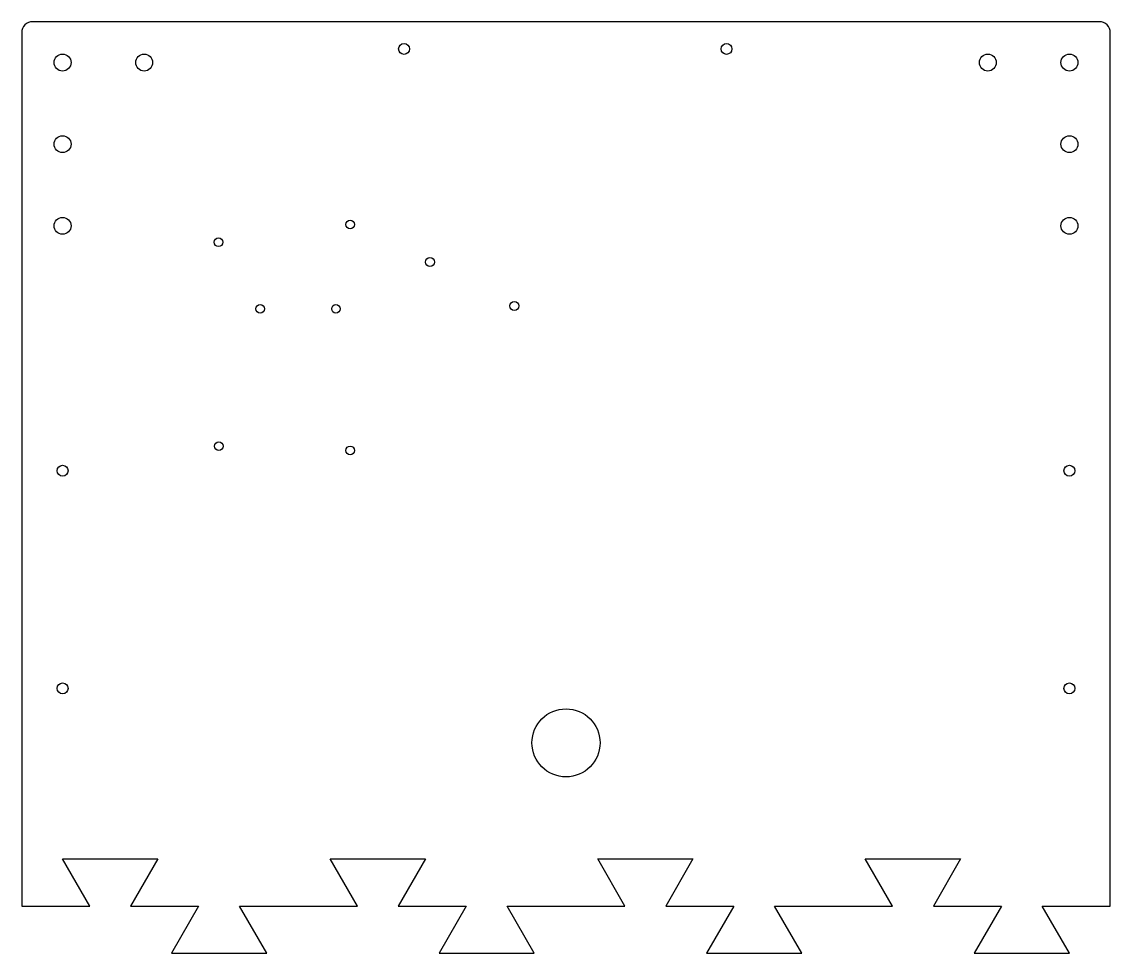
# Model space of a CAD drawing. Header units: millimetres. Extents: x -4 to 396, y -342 to 0.
import ezdxf

# ---------------------------------------------------------------- set-up
doc = ezdxf.new("R2010")
doc.units = ezdxf.units.MM

msp = doc.modelspace()

# ---------------------------------------------------------------- linework, layer by layer
msp.add_lwpolyline([(-4, -325), (21, -325), (11, -307.68), (46, -307.68), (36, -325), (61, -325), (51, -342.32), (86, -342.32), (76, -325), (119.33, -325), (109.33, -307.68), (144.33, -307.68), (134.33, -325), (159.33, -325), (149.33, -342.32), (184.33, -342.32), (174.33, -325), (217.67, -325), (207.67, -307.68), (242.67, -307.68), (232.67, -325), (257.67, -325), (247.67, -342.32), (282.67, -342.32), (272.67, -325), (316, -325), (306, -307.68), (341, -307.68), (331, -325), (356, -325), (346, -342.32), (381, -342.32), (371, -325), (396, -325), (396, -4, 0.414214), (392, 0), (0, 0, 0.414214), (-4, -4)], format="xyb", close=True)
for centre, radius in [((136.5, -10), 2), ((11, -15), 3.1), ((41, -15), 3.1), ((255, -10), 2), ((351, -15), 3.1), ((381, -15), 3.1), ((11, -45), 3.1), ((381, -45), 3.1), ((11, -75), 3.1), ((381, -75), 3.1), ((116.67, -74.54), 1.59), ((68.29, -81.04), 1.59), ((146.01, -88.29), 1.65), ((83.61, -105.5), 1.55), ((111.46, -105.5), 1.55), ((177.04, -104.43), 1.65), ((68.41, -155.97), 1.59), ((116.67, -157.51), 1.59), ((11, -165), 2), ((381, -165), 2), ((11, -245), 2), ((381, -245), 2), ((196, -265), 12.5)]:
    msp.add_circle(centre, radius)

doc.saveas('drawing.dxf')
